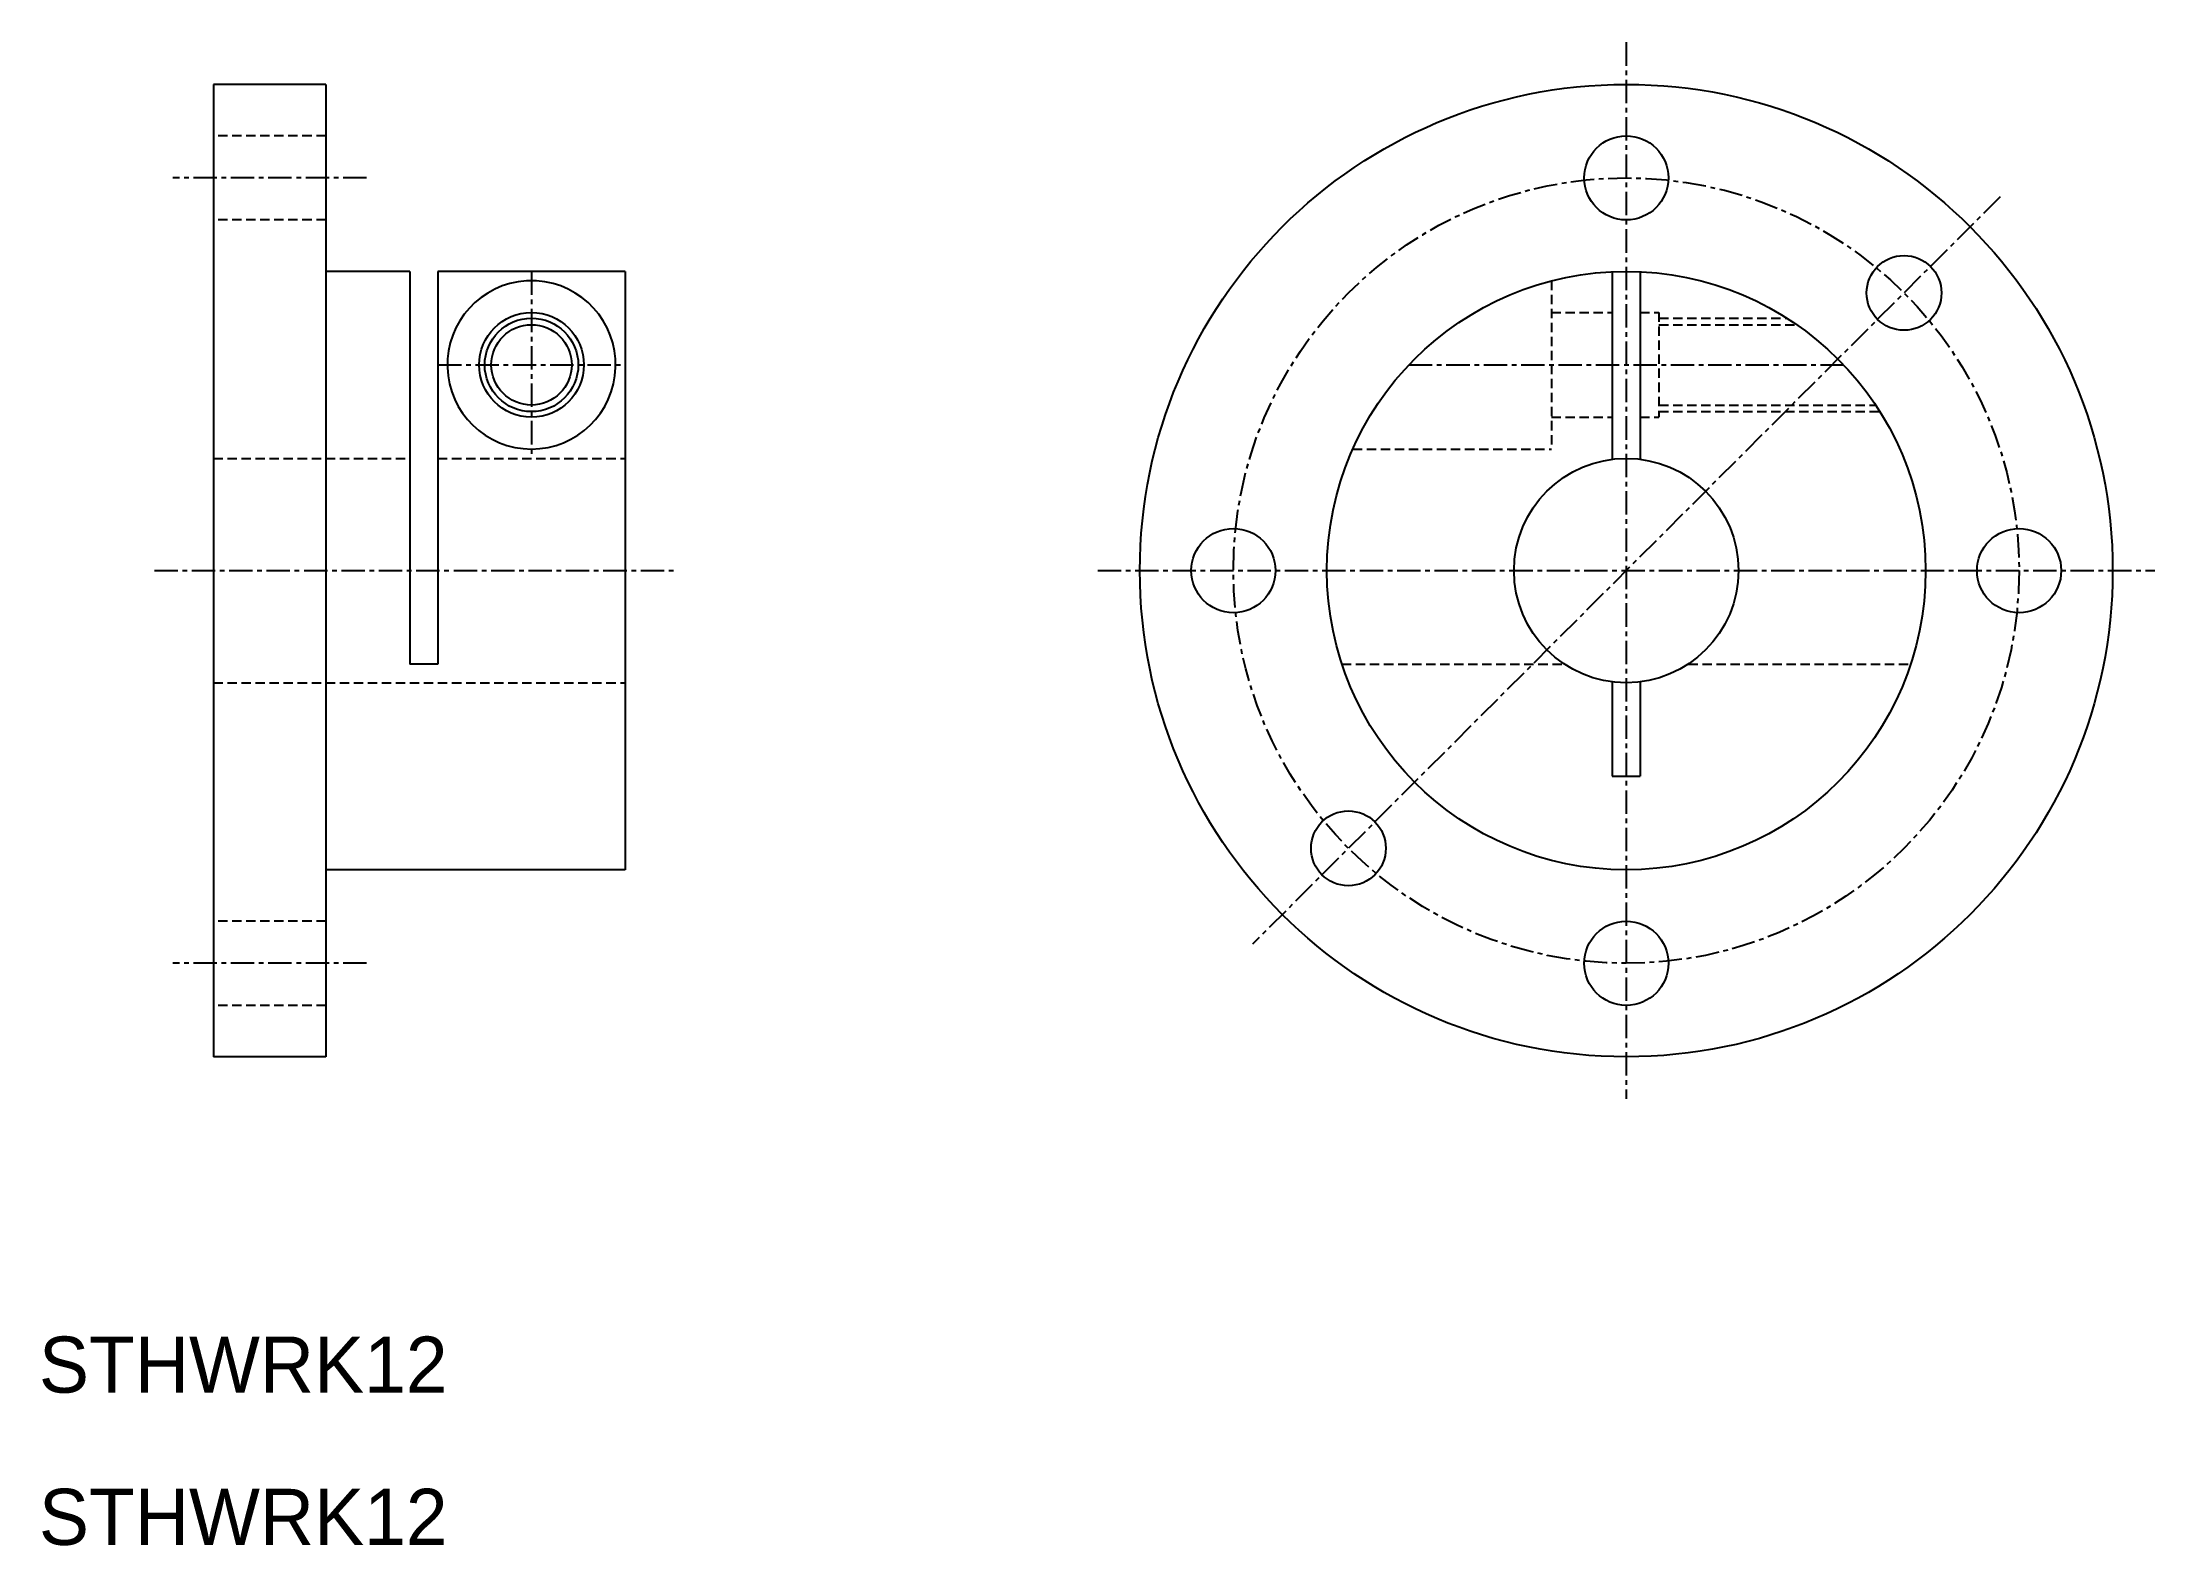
# Model space of a CAD drawing. Extents: x 35 to 148, y 42 to 123.
import ezdxf

# ---------------------------------------------------------------- set-up
doc = ezdxf.new("R2010")
doc.units = 0
doc.linetypes.add('CENTER', pattern=[2, 1.25, -0.25, 0.25, -0.25])
doc.linetypes.add('DASHED', pattern=[0.75, 0.5, -0.25])
doc.layers.get('0').update_dxf_attribs({"linetype": 'CONTINUOUS'})
doc.layers.add('CENTER', color=1, linetype='CENTER')

msp = doc.modelspace()

# ---------------------------------------------------------------- linework, layer by layer
at = {"color": 7, "linetype": 'CONTINUOUS'}
for p, q in [((43.79, 120.59), (43.79, 68.59)), ((49.79, 120.59), (43.79, 120.59)), ((49.79, 120.59), (49.79, 68.59)), ((54.29, 110.59), (49.79, 110.59)), ((54.29, 110.59), (54.29, 89.59)), ((55.79, 110.59), (55.79, 89.59)), ((65.79, 110.59), (55.79, 110.59)), ((65.79, 110.59), (65.79, 78.59)), ((118.56, 110.58), (118.56, 100.55)), ((120.06, 110.58), (120.06, 100.55)), ((55.79, 89.59), (54.29, 89.59)), ((118.56, 88.64), (118.56, 83.59)), ((120.06, 88.64), (120.06, 83.59)), ((118.56, 83.59), (120.06, 83.59)), ((65.79, 78.59), (49.79, 78.59)), ((49.79, 68.59), (43.79, 68.59))]:
    msp.add_line(p, q, dxfattribs=at)
at = {"color": 3, "linetype": 'DASHED'}
for p, q in [((49.79, 117.84), (43.79, 117.84)), ((49.79, 113.34), (43.79, 113.34)), ((115.31, 110.09), (115.31, 101.09)), ((115.31, 108.39), (118.56, 108.39)), ((120.06, 108.39), (121.06, 108.39)), ((121.06, 108.39), (121.06, 102.79)), ((121.06, 108.09), (127.9, 108.09)), ((121.06, 107.74), (128.43, 107.74)), ((115.31, 102.79), (118.56, 102.79)), ((120.06, 102.79), (121.06, 102.79)), ((121.06, 103.44), (132.64, 103.44)), ((121.06, 103.09), (132.87, 103.09)), ((43.79, 100.59), (54.29, 100.59)), ((55.79, 100.59), (65.79, 100.59)), ((104.69, 101.09), (115.31, 101.09)), ((104.11, 89.59), (115.99, 89.59)), ((122.63, 89.59), (134.51, 89.59)), ((43.79, 88.59), (65.79, 88.59)), ((49.79, 75.84), (43.79, 75.84)), ((49.79, 71.34), (43.79, 71.34))]:
    msp.add_line(p, q, dxfattribs=at)
msp.add_line((61.06, 110.09), (60.52, 110.09))
at = {"color": 7, "linetype": 'CONTINUOUS'}
for centre, radius in [((119.31, 94.59), 26), ((119.31, 115.59), 2.25), ((134.16, 109.44), 2), ((119.31, 94.59), 16), ((60.79, 105.59), 2.8), ((60.79, 105.59), 2.15), ((119.31, 94.59), 6), ((98.31, 94.59), 2.25), ((140.31, 94.59), 2.25), ((104.46, 79.74), 2), ((119.31, 73.59), 2.25)]:
    msp.add_circle(centre, radius, dxfattribs=at)
at = {"color": 3, "linetype": 'CONTINUOUS'}
msp.add_circle((60.79, 105.59), 2.5, dxfattribs=at)
at = {"color": 7, "linetype": 'CONTINUOUS'}
msp.add_arc((60.79, 105.59), 4.5, 93.4312, 86.5688, dxfattribs=at)
at = {"layer": 'CENTER', "color": 1, "linetype": 'CENTER'}
for p, q in [((119.31, 122.84), (119.31, 66.34)), ((51.97, 115.59), (41.61, 115.59)), ((139.29, 114.57), (99.34, 74.62)), ((60.79, 110.59), (60.79, 100.59)), ((55.79, 105.59), (65.79, 105.59)), ((107.69, 105.59), (130.93, 105.59)), ((40.63, 94.59), (68.62, 94.59)), ((91.06, 94.59), (147.56, 94.59)), ((51.97, 73.59), (41.61, 73.59))]:
    msp.add_line(p, q, dxfattribs=at)
msp.add_circle((119.31, 94.59), 21, dxfattribs=at)

# ---------------------------------------------------------------- texts
at = {"color": 7, "linetype": 'CONTINUOUS'}
for p in [(34.46, 50.63), (34.46, 42.49)]:
    msp.add_text('STHWRK12', height=3, dxfattribs=at).set_placement(p)

doc.saveas('drawing.dxf')
